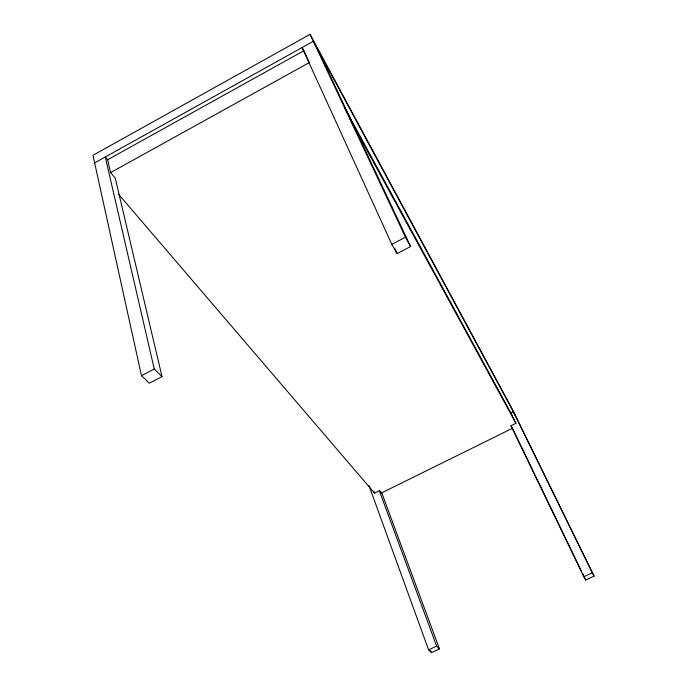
<?xml version="1.0" encoding="UTF-8"?>
<svg xmlns="http://www.w3.org/2000/svg" width="687" height="687" viewBox="0 0 687 687"><rect width="100%" height="100%" fill="white"/><g stroke="black" fill="none" stroke-linecap="round" stroke-linejoin="round"><path stroke-width="1.03" d="M344.573 107.619L510.862 412.904L515.911 423.278L510.956 425.725L583.847 576.754L585.753 580.06L594.04 576.161L512.459 409.512L310.06 34.35L92.96 155.314L141.488 375.703L149.345 383.217L162.003 376.596L115.236 178.105L110.59 172.6L107.601 159.77L105.274 156.988L154.266 369.005L162.003 376.596M94.634 162.905L313.332 41.297L515.456 415.635M107.601 159.77L303.869 50.744L302.1 47.549L391.83 244.349L397.155 253.563L410.646 246.504L318.519 50.907M110.59 172.6L309.287 62.603M141.488 375.703L154.266 369.005M391.83 244.349L405.459 237.195L310.06 34.35M510.862 412.904L513.326 411.685L594.04 576.161M118.576 194.258L374.561 493.137L379.353 490.767L381.294 493.068L512.399 428.327L510.956 425.725M428.602 649.885L436.623 646.106L439.465 648.897L431.496 652.65L428.602 649.885L369.005 485.623M583.847 576.754L592.185 572.829M405.459 237.195L410.646 246.504M350.095 119.366L351.117 121.247M352.148 123.128L515.911 423.278M512.304 427.932L534.151 473.188M535.079 475.112L581.571 571.395M582.499 573.327L585.753 580.06M394.931 248.703L397.155 253.563M303.869 50.744L308.867 61.693M381.646 492.57L439.465 648.897M380.572 491.128L381.294 493.068M379.353 490.767L436.623 646.106M373.848 491.188L374.561 493.137M430.766 650.641L431.496 652.65"/></g></svg>
